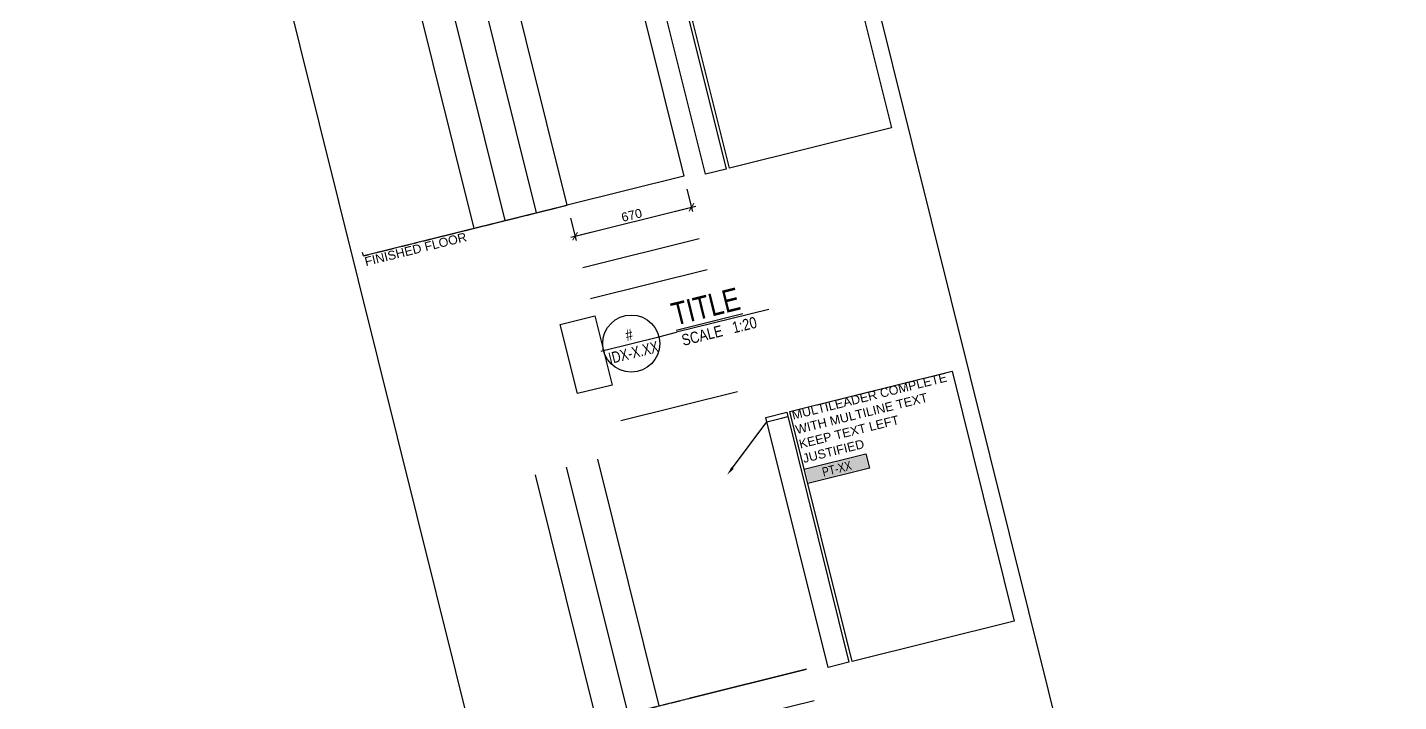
# Model space of a CAD drawing. Header units: inches. Extents: x 122939 to 389145, y 29603 to 574065.
# Drawn here: x 178297 to 185980, y 496059 to 499840 of the extents above; entities that cross this region are included whole.
import ezdxf
from ezdxf import colors
from ezdxf.entities.mleader import LeaderData, LeaderLine
from ezdxf.enums import TextEntityAlignment as Align
from ezdxf.math import Vec2, Vec3

# ---------------------------------------------------------------- set-up
doc = ezdxf.new("R2010")
doc.units = ezdxf.units.IN
doc.header["$MEASUREMENT"] = 0
doc.linetypes.add('HIDDEN', pattern=[0.375, 0.25, -0.125])
for name, color, linetype in [('DA-ANNO-DIMENSION', 1, 'Continuous'), ('DA-ANNOTATION', 2, 'Continuous'), ('DA-ELEV-1', 6, 'Continuous'), ('DA-ELEV-6', 6, 'Continuous'), ('DA-TITLEBLOCK', 3, 'Continuous')]:
    doc.layers.add(name, color=color, linetype=linetype)
doc.styles.add('DA-dim', font='arial.ttf')
doc.styles.add('DA-NOTE', font='arial.ttf', dxfattribs={"height": 1})
doc.styles.add('DA-NOTE_0.80', font='arial.ttf', dxfattribs={"width": 0.8, "height": 1})
doc.styles.add('DA-notes', font='arial.ttf')
doc.dimstyles.new('DA-20', dxfattribs={"dimtxt": 50, "dimasz": 37.5, "dimexe": 25, "dimexo": 75, "dimgap": 12.5, "dimtad": 1, "dimdec": 0, "dimrnd": 5, "dimdsep": 46, "dimtxsty": 'DA-dim', "dimblk": 'ARCHTICK', "dimcen": 4, "dimdle": 25, "dimadec": 0, "dimazin": 0, "dimtfac": 1, "dimtdec": 0, "dimtix": 1, "dimtmove": 2, "dimatfit": 3, "dimfxl": 1, "dimarcsym": 0})

# ---------------------------------------------------------------- blocks, each defined once
blk = doc.blocks.new('*U465')
at = {"layer": 'DA-ANNOTATION', "linetype": 'HIDDEN', "ltscale": 0.5}
for p, q in [((-58.89, 71.25), (0, 71.25)), ((-58.89, 0), (0, 0))]:
    blk.add_line(p, q, dxfattribs=at)
at = {"layer": 'DA-ELEV-1'}
blk.add_lwpolyline([(0, 71.25), (33.62, 71.25), (33.62, 0), (0, 0)], close=True, dxfattribs=at)
at = {"layer": 'Defpoints', "ltscale": 15}
for p, q in [((-0.67, -42), (0.67, -42)), ((0, -41.38), (0, -42.62))]:
    blk.add_line(p, q, dxfattribs=at)
at = {"layer": 'Defpoints', "color": 251, "ltscale": 15, "true_color": 0x636466}
for points in [[(0, 80.25), (33.62, 80.25)], [(-27, 71.25), (-27, 0)], [(-18, 71.25), (-18, 0)], [(-9, 71.25), (-9, 0)], [(-58.89, 0), (-58.89, 0.97)], [(-39.97, 0), (0, 0)], [(0, -9), (33.62, -9)], [(0, -18), (33.62, -18)], [(0, -27), (33.62, -27)]]:
    blk.add_lwpolyline(points, dxfattribs=at)
at = {"layer": 'DA-ANNOTATION', "char_height": 2.5, "attachment_point": 1, "style": 'DA-NOTE'}
for s, width, insert in [('FINISHED CEILING', 2930.3507, (-58.89, 70.75)), ('\\pxql;FINISHED FLOOR', 2699.1556, (-58.89, -0.5))]:
    blk.add_mtext_dynamic_manual_height_columns(s, width=width, gutter_width=0, heights=[809.85], dxfattribs=dict(at, insert=insert))
blk = doc.blocks.new('*U464')
at = {"layer": 'Defpoints', "color": 251, "true_color": 0x636466}
for points in [[(1200, -7221), (600, -7221), (600, 0), (1200, 0)], [(1293, 0), (5975, 0), (5975, -7221), (1293, -7221)]]:
    blk.add_lwpolyline(points, close=True, dxfattribs=at)
blk = doc.blocks.new('_ARCHTICK')
at = {"color": 0, "linetype": 'ByBlock', "const_width": 0.15}
blk.add_lwpolyline([(-0.5, -0.5), (0.5, 0.5)], dxfattribs=at)
blk = doc.blocks.new('*D495')
at = {"layer": 'DA-ANNO-DIMENSION', "color": 0, "lineweight": -2, "transparency": 16777216}
for p, q in [((181992.5, 498932.9), (182023.9, 498806.7)), ((181341.2, 498662.6), (182042.1, 498837)), ((181340.1, 498770.6), (181371.5, 498644.4))]:
    blk.add_line(p, q, dxfattribs=at)
at = {"layer": 'Defpoints', "color": 0, "transparency": 16777216}
for p in [(181974.4, 499005.7), (181322, 498843.3), (182017.9, 498831)]:
    blk.add_point(p, dxfattribs=at)
at = {"layer": 'DA-ANNO-DIMENSION', "color": 0, "lineweight": -2, "transparency": 16777216, "xscale": 37.5, "yscale": 37.5, "zscale": 37.5}
for p, rotation in [((182017.9, 498831), 13.97142328439375), ((181365.4, 498668.7), 193.9714232843937)]:
    blk.add_blockref('_ARCHTICK', p, dxfattribs=dict(at, rotation=rotation))
at = {"layer": 'DA-ANNO-DIMENSION', "color": 0, "transparency": 16777216, "insert": (181682.5, 498786.7), "char_height": 50, "attachment_point": 5, "rotation": 13.97142, "style": 'DA-dim'}
blk.add_mtext('670', dxfattribs=at)
blk = doc.blocks.new('*U479')
at = {"layer": 'DA-ANNOTATION', "linetype": 'HIDDEN', "ltscale": 0.5}
blk.add_line((-59, 0), (0, 0), dxfattribs=at)
at = {"layer": 'DA-ELEV-1'}
blk.add_lwpolyline([(0, 0), (33.62, 0), (33.62, 0), (0, 0)], close=True, dxfattribs=at)
at = {"layer": 'DA-ELEV-6'}
blk.add_lwpolyline([(0, 0), (33.62, 0), (33.62, 0), (0, 0)], close=True, dxfattribs=at)
at = {"layer": 'Defpoints', "ltscale": 15}
for p, q in [((-3.36, -42), (3.36, -42)), ((0, -38.89), (0, -45.11))]:
    blk.add_line(p, q, dxfattribs=at)
at = {"layer": 'Defpoints', "color": 251, "ltscale": 15, "true_color": 0x636466}
for points in [[(0, 80.25), (33.62, 80.25)], [(-27, 71.25), (-27, 0)], [(-18, 71.25), (-18, 0)], [(-9, 71.25), (-9, 0)], [(-59, 0), (-59, 1)], [(0, -9), (33.62, -9)], [(0, -18), (33.62, -18)], [(0, -27), (33.62, -27)]]:
    blk.add_lwpolyline(points, dxfattribs=at)
at = {"layer": 'DA-ANNOTATION', "insert": (-59, -0.41), "char_height": 2.5, "attachment_point": 1, "style": 'DA-NOTE'}
blk.add_mtext_dynamic_manual_height_columns('\\pxql;FINISHED FLOOR', width=2699.1556, gutter_width=0, heights=[809.85], dxfattribs=at)
blk = doc.blocks.new('*U452')
at = {"transparency": 16777216}
h = blk.add_hatch(color=254, dxfattribs=at)
h.dxf.hatch_style = 1
h.paths.add_polyline_path([(-0.3399, 0.1524), (0.3399, 0.1524), (0.3399, 0.0101), (-0.3399, 0.0101)])
blk.add_lwpolyline([(-0.35, 0.1625), (0.35, 0.1625), (0.35, 0), (-0.35, 0)], close=True, dxfattribs=at)
at = {"layer": 'DA-ANNOTATION', "transparency": 16777216, "style": 'DA-NOTE_0.80', "width": 0.8}
blk.add_attdef('FINISHTAG', text='', height=0.1, dxfattribs=at).set_placement((0, 0.08125), align=Align.MIDDLE_CENTER)
blk = doc.blocks.new('*U486')
for p, q in [((0.394, -0.394), (1.024, -0.394)), ((1.024, -0.394), (1.224, -0.394)), ((2.274, -0.394), (1.224, -0.394))]:
    blk.add_line(p, q)
blk.add_circle((0.709, -0.394), 0.315)
at = {"layer": 'Defpoints', "color": 8}
blk.add_lwpolyline([(0, 0), (0.394, 0), (0.394, -0.787), (0, -0.787)], close=True, dxfattribs=at)
at = {"insert": (1.26, -0.433), "char_height": 0.125, "attachment_point": 1, "style": 'DA-NOTE_0.80'}
blk.add_mtext_dynamic_manual_height_columns('SCALE   1:20', width=2.32283, gutter_width=30, heights=[0], dxfattribs=at)
at = {"style": 'DA-NOTE_0.80', "width": 0.8}
blk.add_attdef('TITLE', text='', height=0.25, dxfattribs=at).set_placement((1.224, -0.394), align=Align.BOTTOM_LEFT)
blk.add_attdef('VIEWPORT', text='', height=0.125, dxfattribs=at).set_placement((0.709, -0.394), align=Align.BOTTOM_CENTER)
at = {"style": 'DA-NOTE_0.80', "width": 0.75}
blk.add_attdef('SHEET', text='', height=0.125, dxfattribs=at).set_placement((0.709, -0.433), align=Align.TOP_CENTER)

msp = doc.modelspace()

# ---------------------------------------------------------------- linework, layer by layer
at = {"color": 7, "elevation": 0}
msp.add_lwpolyline([(178296.642, 505877.756), (181397.269, 506649.186), (185979.94, 488229.964), (182879.314, 487458.533)], close=True, dxfattribs=at)

# ---------------------------------------------------------------- block references
at = {"xscale": 20, "yscale": 20, "zscale": 20, "rotation": 13.97142328298568}
for name, p in [('*U465', (181321.963, 498843.333, 0)), ('*U479', (182009.803, 496078.69, 0))]:
    msp.add_blockref(name, p, dxfattribs=at)
at = {"layer": 'DA-ANNOTATION', "xscale": 508, "yscale": 508, "zscale": 508, "rotation": 13.97142328298568}
msp.add_blockref('*U452', (182842.105, 497325.162, 0), dxfattribs=at).add_auto_attribs({'FINISHTAG': 'PT-XX'})
at = {"layer": 'DA-TITLEBLOCK', "xscale": 508, "yscale": 508, "zscale": 508, "rotation": 13.97142328298568}
msp.add_blockref('*U486', (181282.401, 498173.981, 0), dxfattribs=at).add_auto_attribs({'VIEWPORT': '#', 'SHEET': 'IDX-X.XX', 'TITLE': '%%uTITLE'})
at = {"layer": 'Defpoints', "xscale": 0.2, "yscale": 0.2, "zscale": 0.2, "rotation": 13.97142328298568}
for p in [(181630.346, 500388.519, 0), (182318.185, 497623.874, 0)]:
    msp.add_blockref('*U464', p, dxfattribs=at)

# ---------------------------------------------------------------- dimensions: what is measured, and where the dimension line sits
at = {"layer": 'DA-ANNO-DIMENSION'}
dim = msp.add_linear_dim(base=(182017.857, 498830.985, 0), p1=(181321.963, 498843.333, 0), p2=(181974.398, 499005.659, 0), angle=13.9714233, dimstyle='DA-20', dxfattribs=at)
dim.commit()
dim.dimension.update_dxf_attribs({"geometry": '*D495', "text_midpoint": (181682.458, 498786.726, 0)})

# ---------------------------------------------------------------- leaders
at = {"layer": 'DA-ANNOTATION'}
ml = msp.add_multileader_mtext('Standard', dxfattribs=at)
ml.set_content('MULTILEADER COMPLETE WITH MULTILINE TEXT KEEP TEXT LEFT JUSTIFIED', color=256, style='DA-notes')
ml.set_leader_properties()
ml.build(insert=Vec2(0, 0))
ml.multileader.update_dxf_attribs({"dogleg_length": 295.449, "arrow_head_size": 50})
ctx = ml.context
ctx.base_point, ctx.char_height, ctx.arrow_head_size, ctx.landing_gap_size, ctx.plane_origin, ctx.plane_x_axis, ctx.plane_y_axis = Vec3(182557.122, 497657.552, 0), 50, 50, 25, Vec3(182458.718, 497377.825, 0), Vec3(0.97041627, 0.24143792), Vec3(-0.24143792, 0.97041627)
notes = []
notes.append((ctx, [(0, (1, 1, 0), (182522.215, 497648.867, 0), (0.97041627, 0.24143792), 35.971, [(0, [(182217.471, 497329.526, 0), (182440.672, 497628.579, 0)], 0, [])])]))
ctx.mtext.insert, ctx.mtext.text_direction, ctx.mtext.rotation, ctx.mtext.width, ctx.mtext.defined_height, ctx.mtext.flow_direction = Vec3(182575.244, 497688.262, 0), Vec3(0.97041627, 0.24143792), 0.24384734, 894.72995, 377.319, 5
for ctx, leaders in notes:
    for number, flags, end, landing, length, lines in leaders:
        leader = LeaderData()
        leader.index, (leader.has_last_leader_line, leader.has_dogleg_vector, leader.attachment_direction) = number, flags
        leader.last_leader_point, leader.dogleg_vector, leader.dogleg_length = Vec3(end), Vec3(landing), length
        for number, points, colour, breaks in lines:
            line = LeaderLine()
            line.index, line.vertices, line.color, line.breaks = number, Vec3.list(points), colors.encode_raw_color(colour), breaks
            leader.lines.append(line)
        ctx.leaders.append(leader)

doc.saveas('drawing.dxf')
